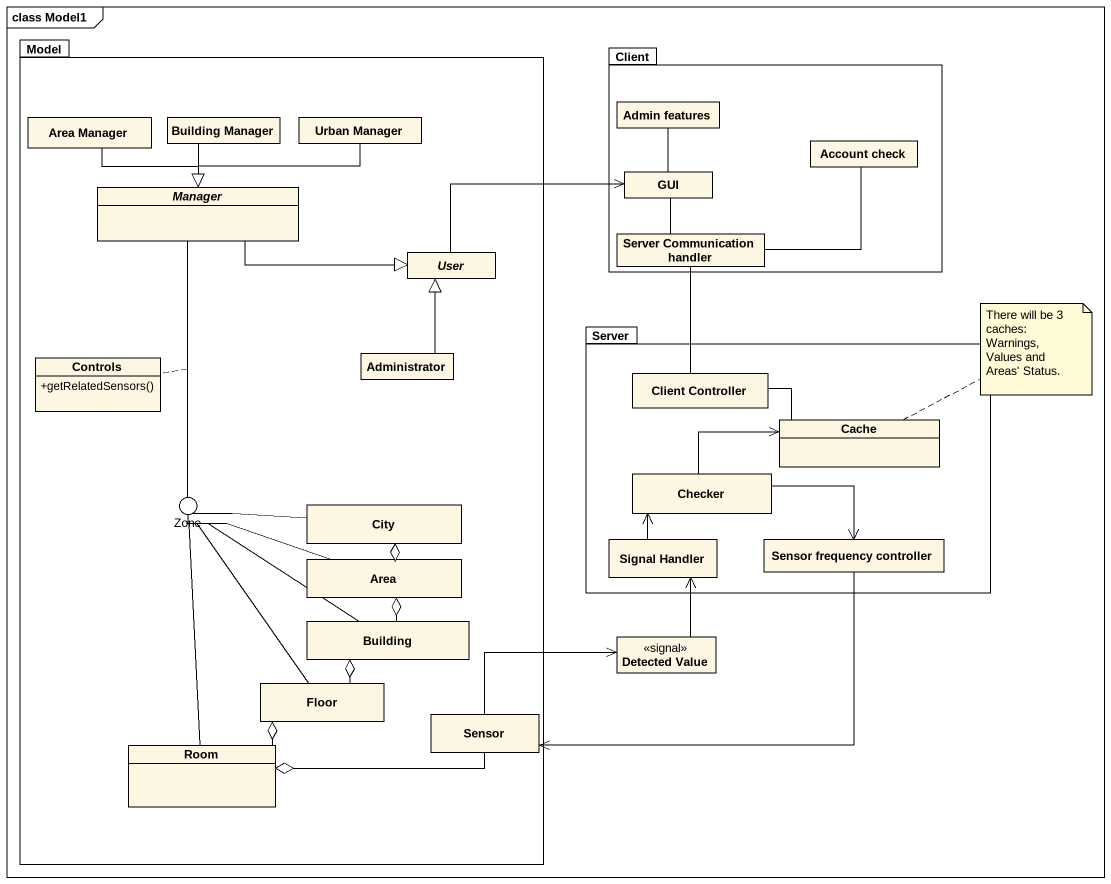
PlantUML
@startuml
mainframe class Model1
allowmixing
hide circle
hide empty members
skinparam classAttributeIconSize 0
package Model {
  class "Area Manager" as Area_Manager
  class "Building Manager" as Building_Manager
  class "Urban Manager" as Urban_Manager
  abstract class Manager
  abstract class User
  class Controls {
    +getRelatedSensors()
  }
  class Administrator
  class City
  class Area
  class Building
  class Floor
  class Room
  class Sensor
}
package Client {
  class "Admin features" as Admin_features
  class "Account check" as Account_check
  class GUI
  class "Server Communication handler" as Server_Communication_handler
}
package Server {
  class "Client Controller" as Client_Controller
  class Cache
  class Checker
  class "Signal Handler" as Signal_Handler
  class "Sensor frequency controller" as Sensor_frequency_controller
}
() Zone
class "Detected Value" as Detected_Value <<signal>>
Model -left- Zone
Admin_features -- GUI
Area_Manager --|> Manager
Building_Manager --|> Manager
Urban_Manager -left-|> Manager
Manager -right-|> User
Manager -- Zone
Server_Communication_handler -right- Account_check
Server_Communication_handler -up- GUI
User -right-> GUI
Administrator -up-|> User
Client_Controller -up- Server_Communication_handler
Cache -left- Client_Controller
Checker -right-> Cache
Checker -right-> Sensor_frequency_controller
City -left- Zone
City o-- Area
Signal_Handler -up-> Checker
Sensor_frequency_controller -left-> Sensor
Area -left- Zone
Area o-- Building
Building -up- Zone
Building o-- Floor
Detected_Value -up-> Signal_Handler
Floor -up- Zone
Floor o-- Room
Room -up- Zone
Room o-right- Sensor
Sensor -right-> Detected_Value
note right of Cache : There will be 3 caches: Warnings, Values and Areas' Status.
@enduml
